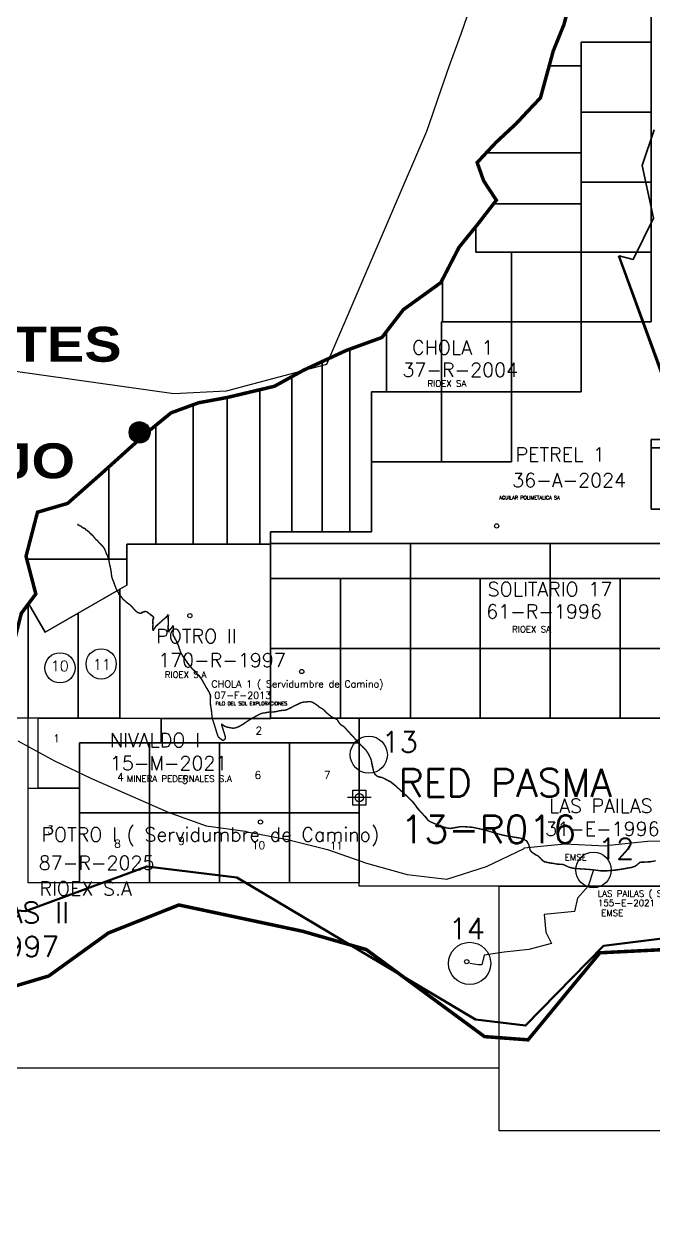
# Model space of a CAD drawing. Header units: metres. Extents: x -4406421 to 6012633, y 6449185 to 13337258.
# Drawn here: x 2442539 to 2451534, y 6853562 to 6870754 of the extents above; entities that cross this region are included whole.
import ezdxf

# ---------------------------------------------------------------- set-up
doc = ezdxf.new("R2010")
doc.units = ezdxf.units.M
doc.header["$LTSCALE"] = 20
doc.header["$MEASUREMENT"] = 0
doc.linetypes.add('CENTER', pattern=[2, 1.25, -0.25, 0.25, -0.25])
for name, color, linetype in [('LIMDEP', 9, 'CONTINUOUS'), ('LIMITES', 119, 'CONTINUOUS'), ('MANIFEST', 1, 'CONTINUOUS'), ('MANIFEST-TEMP', 3, 'CONTINUOUS'), ('MINAS', 76, 'CONTINUOUS'), ('P.A.S.M.A puntos', 241, 'CONTINUOUS'), ('SERVIDUMBRE', 44, 'CONTINUOUS')]:
    doc.layers.add(name, color=color, linetype=linetype)
doc.layers.add('TITULARES', color=7, linetype='CONTINUOUS', true_color=0x04fbc6)
doc.styles.add('ROMANS', font='romans.shx', dxfattribs={"oblique": 1.17516e-08, "height": 3})

msp = doc.modelspace()

# ---------------------------------------------------------------- hatches: boundary and pattern name
at = {"layer": 'MANIFEST-TEMP', "ltscale": 100}
h = msp.add_hatch(dxfattribs=at)
h.set_pattern_fill('ANSI31', style=0)
h.set_pattern_definition([(45, (-249.76356, 307.05361), (-0.0883883476483, 0.0883883476483), [])])
h.paths.add_polyline_path([(2444042, 6864913, 1), (2444342, 6864913, 1)])

# ---------------------------------------------------------------- linework, layer by layer
at = {"layer": 'LIMDEP', "linetype": 'Continuous'}
msp.add_lwpolyline([(2497152, 6855817), (2456777, 6880566), (2455265, 6880661), (2452583, 6881205, -0.062635), (2451246, 6876589, 0.02599), (2448294, 6869217), (2446867, 6865886), (2445428, 6865502), (2444682, 6865466), (2442072, 6865830)], format="xyb", dxfattribs=at)
msp.add_lwpolyline([(2442451, 6860501), (2442972, 6860215), (2443502, 6859963), (2444602, 6859480), (2445142, 6859283), (2445701, 6859208), (2445731, 6859197), (2446309, 6859089), (2446878, 6858947), (2447438, 6858750), (2448017, 6858587), (2448586, 6858523), (2449153, 6858702), (2449691, 6858960), (2449691, 6858971), (2450269, 6859029), (2450857, 6858998), (2450906, 6859009), (2451455, 6859067), (2452043, 6859069)], dxfattribs=at)
at = {"layer": 'LIMITES', "color": 0, "linetype": 'CENTER', "lineweight": 120, "ltscale": 1500, "const_width": 50, "flags": 128}
msp.add_lwpolyline([(2424952, 6792541), (2425040, 6793088), (2425230, 6793674), (2425697, 6793952), (2426234, 6794193), (2426423, 6794347), (2426432, 6794639), (2426163, 6794865), (2425982, 6795117), (2425780, 6795463), (2425775, 6795920), (2425866, 6796289), (2425937, 6796677), (2426291, 6796865), (2426497, 6797172), (2426477, 6797756), (2426431, 6798377), (2426431, 6798891), (2426531, 6799533), (2426463, 6799913), (2426162, 6800113), (2425823, 6800331), (2425328, 6800764), (2425145, 6801142), (2425153, 6801600), (2425123, 6801929), (2425149, 6802387), (2425248, 6802629), (2425493, 6802854), (2425443, 6803329), (2425446, 6803609), (2425486, 6803952), (2425716, 6804354), (2426258, 6804779), (2426725, 6805019), (2426956, 6805390), (2427093, 6805569), (2427325, 6805858), (2427168, 6806192), (2427024, 6806565), (2426848, 6806944), (2426839, 6807153), (2427246, 6807120), (2427682, 6807360), (2427799, 6807602), (2427757, 6807926), (2427670, 6808299), (2427532, 6808678), (2427450, 6809160), (2427617, 6809530), (2428003, 6809712), (2428411, 6809615), (2428870, 6809506), (2429108, 6809782), (2429243, 6810158), (2429467, 6810548), (2429621, 6810981), (2429877, 6811302), (2430159, 6811698), (2430348, 6812329), (2430400, 6812736), (2430542, 6813080), (2430816, 6813553), (2431046, 6814038), (2431130, 6814389), (2430963, 6815053), (2430893, 6815624), (2430926, 6816024), (2431029, 6816483), (2431163, 6816948), (2431554, 6817187), (2431889, 6817312), (2432153, 6817556), (2432353, 6817907), (2432877, 6818180), (2432748, 6818356), (2432264, 6818897), (2432052, 6819085), (2431850, 6819470), (2431642, 6819906), (2431435, 6820189), (2431077, 6820382), (2430775, 6820601), (2430359, 6820856), (2430066, 6820897), (2429718, 6820754), (2429460, 6820497), (2429082, 6820283), (2428700, 6820285), (2428432, 6820377), (2428232, 6820654), (2428104, 6821205), (2428430, 6821590), (2428901, 6822033), (2428999, 6822409), (2429133, 6822817), (2428976, 6823228), (2428738, 6823454), (2428746, 6823835), (2428855, 6824275), (2428711, 6824590), (2428669, 6824958), (2428492, 6825344), (2428462, 6825712), (2428573, 6826037), (2428802, 6826554), (2429020, 6826887), (2428876, 6827234), (2428826, 6827691), (2428731, 6828211), (2429004, 6828728), (2429228, 6829131), (2429356, 6829640), (2429379, 6829812), (2429861, 6830427), (2430338, 6830973), (2430725, 6831549), (2431126, 6832049), (2431494, 6832612), (2431705, 6833053), (2431960, 6833469), (2431621, 6833700), (2431375, 6834059), (2431281, 6834433), (2431369, 6835056), (2431386, 6835221), (2431573, 6835516), (2431845, 6836129), (2432238, 6836248), (2432663, 6836354), (2432957, 6836764), (2433357, 6837347), (2433707, 6837802), (2434086, 6838041), (2434435, 6838630), (2434529, 6839228), (2434498, 6839679), (2434529, 6840334), (2434408, 6840885), (2434460, 6841279), (2434499, 6841737), (2434744, 6841956), (2434873, 6842326), (2435071, 6842792), (2435385, 6843164), (2435494, 6843617), (2435858, 6843500), (2435992, 6843921), (2436120, 6844386), (2436137, 6844615), (2435757, 6844954), (2435519, 6845199), (2435235, 6845539), (2435036, 6845714), (2435140, 6846065), (2435144, 6846262), (2435007, 6846521), (2434972, 6846762), (2435519, 6847328), (2435669, 6847545), (2435277, 6847833), (2434988, 6848135), (2434728, 6848602), (2434959, 6849437), (2434923, 6849818), (2434881, 6850129), (2434453, 6850225), (2433987, 6850442), (2433710, 6850725), (2433593, 6850876), (2433774, 6851164), (2433910, 6851477), (2433850, 6851725), (2433891, 6852017), (2434077, 6852452), (2434181, 6852783), (2434453, 6852863), (2434712, 6853063), (2435011, 6853517), (2435377, 6853827), (2435770, 6853914), (2436341, 6854054), (2436645, 6854096), (2436994, 6854157), (2437342, 6854339), (2437453, 6854594), (2437615, 6854876), (2437702, 6855049), (2438048, 6855440), (2437987, 6855694), (2437707, 6855754), (2437313, 6855730), (2437130, 6856110), (2437068, 6856465), (2436918, 6856794), (2436687, 6857007), (2436386, 6857162), (2436138, 6857172), (2435938, 6857411), (2435999, 6857609), (2436418, 6858211), (2436540, 6858569), (2436275, 6858992), (2436353, 6859336), (2436598, 6859631), (2437028, 6859846), (2437407, 6860047), (2437837, 6860211), (2438151, 6860030), (2438478, 6859837), (2438714, 6859751), (2438916, 6859893), (2439137, 6860017), (2439357, 6860254), (2439821, 6860298), (2440318, 6860208), (2440719, 6860226), (2441169, 6860352), (2441799, 6860861), (2442181, 6861336), (2442379, 6861847), (2442500, 6862325), (2442707, 6862601), (2442567, 6863140), (2442731, 6863771), (2443162, 6863897), (2443665, 6864341), (2443980, 6864625), (2444301, 6864914), (2444641, 6865192), (2445034, 6865336), (2445440, 6865411), (2446119, 6865572), (2446542, 6865805), (2447150, 6866086), (2447657, 6866270), (2447964, 6866668), (2448500, 6867055), (2448761, 6867561), (2449031, 6867894), (2449294, 6868234), (2449112, 6868512), (2449020, 6868772), (2449290, 6869061), (2449580, 6869331), (2449724, 6869486), (2449925, 6869698), (2450108, 6870368), (2450263, 6870751), (2450354, 6871108), (2450714, 6871341), (2451046, 6871784), (2451130, 6872166), (2451060, 6872725), (2450914, 6873194), (2450827, 6873606), (2450720, 6874031), (2451001, 6874486), (2451020, 6874461), (2451720, 6875009), (2452150, 6875269), (2452375, 6875596), (2452522, 6876017), (2452580, 6876507), (2452965, 6876785), (2453336, 6877127), (2453402, 6877477), (2453313, 6877998), (2453289, 6878417), (2452962, 6878655), (2452653, 6878989), (2452470, 6879317), (2452416, 6879653), (2452461, 6880106), (2452699, 6880439), (2453021, 6880659), (2453489, 6880932), (2453841, 6881260), (2454219, 6881589), (2454519, 6882070), (2454826, 6882442), (2455000, 6882788), (2455301, 6883160), (2455722, 6883089), (2456101, 6882769), (2456586, 6882171), (2457102, 6881611), (2457524, 6881444), (2457987, 6880979), (2458580, 6880890), (2458988, 6880844), (2459337, 6880931), (2459722, 6880649), (2460033, 6880157), (2460390, 6879576), (2460756, 6879339), (2461142, 6878968), (2461431, 6878793), (2461765, 6879001), (2461998, 6879264), (2462236, 6879553), (2462460, 6879982), (2462526, 6880377), (2462559, 6880785), (2462541, 6881211), (2462639, 6881555), (2462832, 6881958), (2462587, 6882203), (2462472, 6882736), (2462595, 6883100), (2462798, 6883205), (2463141, 6883240), (2464092, 6883563), (2464547, 6883849), (2464837, 6884087), (2465445, 6884381), (2465607, 6884618), (2465992, 6884903), (2466404, 6885073), (2466860, 6885256), (2467305, 6885853), (2467869, 6886604), (2468031, 6886931), (2468141, 6887288), (2468360, 6887641), (2468528, 6887973), (2469000, 6888418), (2469339, 6888785), (2469981, 6889416), (2469971, 6889804), (2470181, 6890347), (2470384, 6890960), (2470408, 6891616), (2470153, 6892154), (2470291, 6892893), (2470419, 6893410), (2470646, 6894100), (2470736, 6894610), (2470954, 6895013), (2470606, 6895353), (2470601, 6895760), (2470958, 6896305), (2471608, 6896784), (2472118, 6897299), (2472761, 6897784), (2473167, 6897910), (2473637, 6898068), (2473903, 6898173), (2474177, 6898685), (2474162, 6898851), (2473820, 6899292), (2473649, 6899723), (2473533, 6900377), (2473613, 6901230), (2473843, 6901672), (2474146, 6902427), (2474787, 6902632), (2475196, 6903025), (2475193, 6903311), (2475296, 6904291), (2475479, 6904637), (2475791, 6905469), (2476176, 6905684), (2476769, 6905801), (2476741, 6906430), (2476832, 6907005), (2477298, 6907093), (2477745, 6906825), (2478251, 6906678), (2479129, 6907095), (2479838, 6907337), (2480622, 6907032), (2481424, 6907057), (2481904, 6906897), (2482065, 6906571), (2482815, 6906578), (2483189, 6907320), (2483642, 6907833), (2483792, 6908496), (2484715, 6909369), (2484729, 6910631), (2485045, 6911355), (2485827, 6912154), (2486927, 6913341), (2487989, 6914205), (2488092, 6915060), (2487497, 6916446), (2487465, 6916871), (2487173, 6917688), (2487801, 6918445), (2488312, 6918982), (2488910, 6919417), (2489332, 6920374), (2489024, 6920963), (2489145, 6921392), (2489646, 6921733), (2489591, 6922279), (2489864, 6922668), (2489884, 6923118), (2490178, 6923595), (2490251, 6924622), (2490742, 6925908), (2490831, 6926700), (2491238, 6927137), (2491363, 6928620), (2491558, 6930069), (2491622, 6930919), (2491783, 6931462), (2491535, 6932259), (2491761, 6932890), (2491842, 6933612), (2491346, 6934381), (2491720, 6934756), (2492713, 6935603), (2493667, 6935987), (2494925, 6936309), (2495544, 6936832), (2495544, 6936832), (2495652, 6937598), (2495875, 6938452), (2495859, 6939042), (2495355, 6939348), (2495101, 6939822), (2494611, 6939811), (2494452, 6940994), (2494580, 6941868), (2494637, 6942673), (2494730, 6943706), (2494914, 6944484), (2495035, 6945282), (2495079, 6946055)], dxfattribs=at)
at = {"layer": 'LIMITES', "linetype": 'CENTER', "ltscale": 1500, "const_width": 50, "flags": 128}
for points in [[(2444301, 6864914), (2444641, 6865192), (2445034, 6865336), (2445440, 6865411), (2446119, 6865572), (2446542, 6865805), (2447150, 6866086), (2447657, 6866270), (2447964, 6866668), (2448500, 6867055), (2448761, 6867561), (2449031, 6867894), (2449294, 6868234), (2449112, 6868512), (2449020, 6868772), (2449290, 6869061), (2449580, 6869331), (2449724, 6869486), (2449925, 6869698), (2450108, 6870368), (2450263, 6870751), (2450354, 6871108), (2450714, 6871341), (2451046, 6871784), (2451130, 6872166), (2451060, 6872725), (2450914, 6873194), (2450827, 6873606), (2450720, 6874031), (2451001, 6874486), (2451020, 6874461), (2451720, 6875009), (2452150, 6875269), (2452375, 6875596), (2452522, 6876017), (2452580, 6876507), (2452965, 6876785), (2453336, 6877127), (2453402, 6877477), (2453313, 6877998), (2453289, 6878417), (2452962, 6878655), (2452653, 6878989), (2452470, 6879317), (2452416, 6879653), (2452461, 6880106), (2452699, 6880439), (2453021, 6880659), (2453489, 6880932), (2453841, 6881260), (2454219, 6881589), (2454519, 6882070), (2454826, 6882442), (2455000, 6882788), (2455301, 6883160), (2455722, 6883089), (2456101, 6882769), (2456586, 6882171), (2457102, 6881611), (2457524, 6881444), (2457987, 6880979)], [(2436490, 6858395), (2437459, 6858060), (2438173, 6857823), (2438837, 6857300), (2439468, 6857089), (2440415, 6857044), (2441586, 6856747), (2442892, 6857137), (2443745, 6857752), (2444753, 6858153), (2446522, 6857777), (2447432, 6857516), (2449125, 6856270), (2449748, 6856224), (2450775, 6857469), (2452388, 6857549), (2453498, 6857074), (2454069, 6857072), (2454692, 6856238), (2454931, 6855636), (2455757, 6854797), (2456538, 6854084), (2457565, 6853475), (2458757, 6853851), (2459780, 6853782), (2460968, 6853911), (2462854, 6854063), (2464452, 6854512), (2466110, 6854612), (2467611, 6855295), (2468767, 6856204), (2469345, 6857161), (2470008, 6857756)]]:
    msp.add_lwpolyline(points, dxfattribs=at)
at = {"layer": 'LIMITES', "ltscale": 1500, "const_width": 50, "flags": 128}
msp.add_lwpolyline([(2442500, 6862325), (2442707, 6862601), (2442567, 6863140), (2442731, 6863771), (2443162, 6863897), (2443665, 6864341), (2443980, 6864625), (2444301, 6864914), (2444641, 6865192), (2445034, 6865336), (2445440, 6865411), (2446119, 6865572), (2446542, 6865805), (2447150, 6866086), (2447657, 6866270), (2447964, 6866668), (2448500, 6867055), (2448761, 6867561), (2449031, 6867894), (2449294, 6868234), (2449112, 6868512), (2449020, 6868772), (2449290, 6869061), (2449580, 6869331), (2449724, 6869486), (2449925, 6869698), (2450108, 6870368), (2450263, 6870751), (2450354, 6871108)], dxfattribs=at)
at = {"layer": 'MANIFEST', "ltscale": 100}
for points in [[(2451509, 6874809), (2453161, 6874809), (2453161, 6873792), (2451911, 6873792), (2451911, 6866792), (2453009, 6866802), (2453009, 6864809), (2451509, 6864809), (2451509, 6863815), (2455009, 6863815), (2455009, 6860823), (2454465, 6860823), (2454465, 6863323), (2446065, 6863323), (2446065, 6863492), (2447509, 6863492), (2447509, 6864492), (2449509, 6864492), (2449509, 6865492), (2450509, 6865492), (2450509, 6866492), (2451509, 6866492)], [(2451509, 6864692), (2456611, 6864692), (2456611, 6860823), (2455009, 6860823), (2455009, 6863815), (2451509, 6863815)]]:
    msp.add_lwpolyline(points, close=True, dxfattribs=at)
at = {"layer": 'MANIFEST', "color": 1, "ltscale": 100}
msp.add_lwpolyline([(2451509, 6864809), (2453009, 6864809), (2453009, 6866816), (2453277, 6866822), (2453277, 6866152), (2453311, 6866152), (2453311, 6864792), (2456511, 6864792), (2456511, 6866152), (2456611, 6866152), (2456611, 6865792), (2456611, 6864692), (2451509, 6864692)], close=True, dxfattribs=at)
at = {"layer": 'MANIFEST', "linetype": 'Continuous'}
for points in [[(2444009, 6862729), (2444009, 6863315), (2446063, 6863315), (2446065, 6860822), (2443911, 6860823), (2443911, 6862672), (2444009, 6862729)], [(2442596, 6860823), (2442205, 6860823), (2439334, 6857401), (2439334, 6855823), (2449334, 6855823), (2449334, 6858423), (2447334, 6858423), (2447334, 6858470), (2442596, 6858470)], [(2442596, 6860823), (2442205, 6860823), (2439334, 6857401), (2439334, 6855823), (2449334, 6855823), (2449334, 6858423), (2447334, 6858423), (2447334, 6858470), (2442596, 6858470)], [(2449334, 6858423), (2457257, 6858423), (2457257, 6855285), (2455911, 6855285), (2455911, 6854923), (2449334, 6854923)]]:
    msp.add_lwpolyline(points, close=True, dxfattribs=at)
msp.add_lwpolyline([(2442500, 6862325), (2442604, 6862464), (2442840, 6862054), (2443911, 6862672), (2443911, 6860823), (2442205, 6860823)], dxfattribs=at)
at = {"layer": 'MANIFEST'}
msp.add_lwpolyline([(2447334, 6858423), (2447334, 6860823), (2457334, 6860823), (2457334, 6858423), (2447334, 6858423)], dxfattribs=at)
at = {"layer": 'MANIFEST', "linetype": 'Continuous'}
msp.add_lwpolyline([(2448901, 6857342, -1), (2448841, 6857342, -1)], format="xyb", close=True, dxfattribs=at)
at = {"layer": 'MANIFEST', "ltscale": 100}
for centre in [(2449299, 6863575), (2445920, 6859339)]:
    msp.add_circle(centre, 30, dxfattribs=at)
at = {"layer": 'MANIFEST', "linetype": 'Continuous'}
for centre in [(2444911, 6862292), (2448871, 6857342)]:
    msp.add_circle(centre, 30, dxfattribs=at)
at = {"layer": 'MANIFEST'}
msp.add_circle((2446511, 6861492), 30, dxfattribs=at)
at = {"layer": 'MANIFEST-TEMP', "ltscale": 100}
for points in [[(2443314, 6862328), (2443911, 6862672), (2443911, 6860823), (2443314, 6860823)], [(2441257, 6860423), (2441799, 6860861), (2442181, 6861336), (2442379, 6861847), (2442500, 6862325), (2442597, 6862454), (2442597, 6860823), (2442205, 6860823), (2441257, 6859693)], [(2442597, 6862454), (2442604, 6862464), (2442840, 6862054), (2443314, 6862328), (2443314, 6860823), (2442597, 6860823)]]:
    msp.add_lwpolyline(points, close=True, dxfattribs=at)
at = {"layer": 'MANIFEST-TEMP', "color": 7, "ltscale": 100}
msp.add_circle((2444192, 6864913), 150, dxfattribs=at)
at = {"layer": 'MANIFEST-TEMP', "linetype": 'Continuous'}
for centre in [(2443053, 6861545), (2443642, 6861601)]:
    msp.add_circle(centre, 216, dxfattribs=at)
at = {"layer": 'MINAS', "ltscale": 100}
for points in [[(2450492, 6871197), (2451509, 6871197), (2451509, 6870492), (2450509, 6870492), (2450509, 6870156), (2450050, 6870156), (2450108, 6870368), (2450263, 6870751), (2450354, 6871108)], [(2450509, 6870492), (2451509, 6870492), (2451509, 6869492), (2450509, 6869492)], [(2450050, 6870156), (2450509, 6870156), (2450509, 6868911), (2449150, 6868911), (2449290, 6869061), (2449580, 6869331), (2449724, 6869486), (2449925, 6869698)], [(2450508, 6869492), (2451509, 6869492), (2451509, 6868492), (2450509, 6868492)], [(2449150, 6868911), (2450509, 6868911), (2450509, 6868182), (2449253, 6868182), (2449294, 6868234), (2449112, 6868512), (2449020, 6868772)], [(2450509, 6868492), (2451509, 6868492), (2451509, 6867492), (2450509, 6867492)], [(2449253, 6868182), (2450509, 6868182), (2450509, 6867492), (2449000, 6867492), (2449000, 6867856), (2449031, 6867894)], [(2449000, 6867856), (2449000, 6867492), (2449509, 6867492), (2449509, 6866492), (2448522, 6866492), (2448522, 6867098), (2448761, 6867561)], [(2449509, 6867492), (2450509, 6867492), (2450509, 6866492), (2449509, 6866492)], [(2450509, 6867492), (2451509, 6867492), (2451509, 6866492), (2450509, 6866492)], [(2447725, 6866358), (2447964, 6866668), (2448500, 6867055), (2448522, 6867098), (2448522, 6866492), (2448509, 6866492), (2448509, 6865492), (2447725, 6865492)], [(2448509, 6866492), (2449509, 6866492), (2449509, 6865492), (2448509, 6865492)], [(2449509, 6866492), (2450509, 6866492), (2450509, 6865492), (2449509, 6865492)], [(2447197, 6866103), (2447657, 6866270), (2447675, 6866294), (2447703, 6866329), (2447725, 6866358), (2447725, 6865492), (2447509, 6865492), (2447509, 6863492), (2447197, 6863492)], [(2446801, 6865925), (2447150, 6866086), (2447197, 6866103), (2447197, 6863492), (2446801, 6863492)], [(2446371, 6865711), (2446542, 6865805), (2446801, 6865925), (2446801, 6863492), (2446371, 6863492)], [(2445910, 6865522), (2446119, 6865572), (2446371, 6865711), (2446371, 6863492), (2446065, 6863492), (2446065, 6863315), (2445910, 6863315)], [(2445445, 6865412), (2445879, 6865515), (2445910, 6865522), (2445910, 6863315), (2445445, 6863315)], [(2444957, 6865308), (2445034, 6865336), (2445445, 6865412), (2445445, 6863315), (2444957, 6863315)], [(2447509, 6865492), (2448509, 6865492), (2448509, 6864492), (2447509, 6864492)], [(2448509, 6865492), (2449509, 6865492), (2449509, 6864492), (2448509, 6864492)], [(2444424, 6865015), (2444527, 6865098), (2444641, 6865192), (2444957, 6865308), (2444957, 6863315), (2444424, 6863315)], [(2443752, 6864420), (2443980, 6864625), (2444301, 6864914), (2444424, 6865015), (2444424, 6863315), (2444009, 6863315), (2444009, 6863099), (2443752, 6863099)], [(2442577, 6863099), (2442567, 6863140), (2442731, 6863771), (2443162, 6863897), (2443665, 6864341), (2443752, 6864420), (2443752, 6863099)], [(2448065, 6862823), (2446065, 6862823), (2446065, 6863323), (2448065, 6863323)], [(2450065, 6862823), (2448065, 6862823), (2448065, 6863323), (2450065, 6863323)], [(2452065, 6862823), (2450065, 6862823), (2450065, 6863323), (2452065, 6863323)], [(2442577, 6863099), (2444009, 6863099), (2444009, 6862729), (2442840, 6862054), (2442604, 6862464), (2442707, 6862601)], [(2446065, 6861823), (2446065, 6862823), (2447065, 6862823), (2447065, 6861823)], [(2447065, 6861823), (2447065, 6862823), (2448065, 6862823), (2448065, 6861823)], [(2448065, 6861823), (2448065, 6862823), (2449065, 6862823), (2449065, 6861823)], [(2449065, 6861823), (2449065, 6862823), (2450065, 6862823), (2450065, 6861823)], [(2450065, 6861823), (2450065, 6862823), (2451065, 6862823), (2451065, 6861823)], [(2451065, 6861823), (2451065, 6862823), (2452065, 6862823), (2452065, 6861823)], [(2446065, 6860823), (2446065, 6861823), (2447065, 6861823), (2447065, 6860823)], [(2447065, 6860823), (2447065, 6861823), (2448065, 6861823), (2448065, 6860823)], [(2448065, 6860823), (2448065, 6861823), (2449065, 6861823), (2449065, 6860823)], [(2449065, 6860823), (2449065, 6861823), (2450065, 6861823), (2450065, 6860823)], [(2450065, 6860823), (2450065, 6861823), (2451065, 6861823), (2451065, 6860823)], [(2451065, 6860823), (2451065, 6861823), (2452065, 6861823), (2452065, 6860823)], [(2442743, 6860823), (2444499, 6860822), (2444499, 6860470), (2443334, 6860470), (2443334, 6859825), (2442743, 6859825)], [(2444499, 6860822), (2446065, 6860822), (2446065, 6860823), (2447334, 6860823), (2447334, 6860470), (2444499, 6860470)], [(2443334, 6860470), (2444334, 6860470), (2444334, 6859470), (2443334, 6859470)], [(2444334, 6860470), (2445334, 6860470), (2445334, 6859470), (2444334, 6859470)], [(2445334, 6860470), (2446334, 6860470), (2446334, 6859470), (2445334, 6859470)], [(2446334, 6860470), (2447334, 6860470), (2447334, 6859470), (2446334, 6859470)], [(2442596, 6859825), (2443334, 6859825), (2443334, 6858470), (2442596, 6858470)], [(2443334, 6859470), (2444334, 6859470), (2444334, 6858470), (2443334, 6858470)], [(2444334, 6859470), (2445334, 6859470), (2445334, 6858470), (2444334, 6858470)], [(2445334, 6859470), (2446334, 6859470), (2446334, 6858470), (2445334, 6858470)], [(2446334, 6859470), (2447334, 6859470), (2447334, 6858470), (2446334, 6858470)]]:
    msp.add_lwpolyline(points, close=True, dxfattribs=at)
at = {"layer": 'P.A.S.M.A puntos', "ltscale": 100}
for p, q in [((2447333, 6859856), (2447333, 6859519)), ((2447333, 6859856), (2447333, 6859519)), ((2447502, 6859688), (2447164, 6859688)), ((2447502, 6859688), (2447164, 6859688))]:
    msp.add_line(p, q, dxfattribs=at)
msp.add_lwpolyline([(2447240, 6859794), (2447426, 6859794), (2447426, 6859581), (2447240, 6859581)], close=True, dxfattribs=at)
msp.add_lwpolyline([(2447240, 6859794), (2447426, 6859794), (2447426, 6859581), (2447240, 6859581)], close=True, dxfattribs=at)
msp.add_circle((2447333, 6859688), 60, dxfattribs=at)
msp.add_circle((2447333, 6859688), 60, dxfattribs=at)
at = {"layer": 'SERVIDUMBRE', "color": 42, "lineweight": 30, "ltscale": 100}
msp.add_lwpolyline([(2452061, 6864703), (2451053, 6867439), (2451253, 6867386), (2451544, 6867978), (2451381, 6868729), (2451553, 6869240)], dxfattribs=at)
at = {"layer": 'SERVIDUMBRE', "color": 42, "lineweight": 40, "ltscale": 100}
msp.add_lwpolyline([(2452127, 6864443), (2451046, 6867437)], dxfattribs=at)
at = {"layer": 'SERVIDUMBRE', "linetype": 'Continuous', "const_width": 20}
msp.add_lwpolyline([(2443303, 6863597), (2443304, 6863597), (2443303, 6863594), (2443312, 6863589), (2443326, 6863585), (2443330, 6863579), (2443347, 6863574), (2443358, 6863568), (2443365, 6863558), (2443374, 6863553), (2443392, 6863542), (2443396, 6863545), (2443416, 6863532), (2443426, 6863519), (2443434, 6863513), (2443443, 6863512), (2443449, 6863500), (2443461, 6863497), (2443480, 6863472), (2443488, 6863464), (2443503, 6863457), (2443502, 6863450), (2443511, 6863449), (2443558, 6863392), (2443566, 6863384), (2443581, 6863370), (2443596, 6863358), (2443603, 6863346), (2443660, 6863290), (2443659, 6863286), (2443667, 6863282), (2443690, 6863246), (2443692, 6863238), (2443698, 6863227), (2443709, 6863199), (2443713, 6863187), (2443716, 6863179), (2443724, 6863162), (2443729, 6863153), (2443738, 6863133), (2443740, 6863125), (2443743, 6863116), (2443750, 6863092), (2443752, 6863085), (2443752, 6863082), (2443752, 6863077), (2443754, 6863075), (2443759, 6863047), (2443759, 6863042), (2443762, 6863028), (2443764, 6863020), (2443771, 6862990), (2443771, 6862987), (2443778, 6862959), (2443781, 6862940), (2443785, 6862916), (2443786, 6862903), (2443787, 6862895), (2443788, 6862884), (2443795, 6862841), (2443802, 6862816), (2443825, 6862764), (2443832, 6862737), (2443849, 6862697), (2443857, 6862672), (2443891, 6862615), (2443893, 6862604), (2443903, 6862585), (2443909, 6862585), (2443946, 6862540), (2443948, 6862531), (2443995, 6862494), (2444004, 6862482), (2444056, 6862445), (2444062, 6862436), (2444071, 6862430), (2444078, 6862422), (2444093, 6862406), (2444108, 6862388), (2444115, 6862380), (2444125, 6862372), (2444132, 6862364), (2444140, 6862356), (2444148, 6862349), (2444165, 6862336), (2444185, 6862331), (2444193, 6862325), (2444212, 6862326), (2444222, 6862337), (2444230, 6862333), (2444242, 6862346), (2444256, 6862345), (2444266, 6862353), (2444291, 6862347), (2444297, 6862346), (2444306, 6862338), (2444329, 6862320), (2444341, 6862311), (2444351, 6862303), (2444353, 6862303), (2444356, 6862299), (2444359, 6862300), (2444364, 6862296), (2444365, 6862292), (2444369, 6862292), (2444375, 6862285), (2444379, 6862284), (2444380, 6862282), (2444386, 6862275), (2444388, 6862274), (2444392, 6862265), (2444388, 6862258), (2444392, 6862253), (2444388, 6862241), (2444383, 6862240), (2444381, 6862234), (2444383, 6862222), (2444379, 6862213), (2444382, 6862206), (2444380, 6862200), (2444382, 6862188), (2444380, 6862185), (2444382, 6862180), (2444381, 6862178), (2444382, 6862163), (2444381, 6862150), (2444382, 6862145), (2444381, 6862144), (2444381, 6862129), (2444380, 6862120), (2444379, 6862105), (2444377, 6862103), (2444377, 6862098), (2444377, 6862094), (2444377, 6862093), (2444377, 6862089), (2444381, 6862088), (2444387, 6862084), (2444388, 6862089), (2444392, 6862090), (2444394, 6862094), (2444398, 6862101), (2444411, 6862118), (2444419, 6862132), (2444421, 6862132), (2444429, 6862144), (2444433, 6862145), (2444436, 6862151), (2444443, 6862158), (2444446, 6862157), (2444447, 6862162), (2444452, 6862163), (2444455, 6862168), (2444463, 6862174), (2444465, 6862173), (2444471, 6862181), (2444474, 6862184), (2444479, 6862185), (2444481, 6862190), (2444488, 6862196), (2444491, 6862198), (2444495, 6862203), (2444498, 6862204), (2444501, 6862209), (2444510, 6862216), (2444511, 6862218), (2444516, 6862222), (2444518, 6862224), (2444522, 6862228), (2444525, 6862230), (2444532, 6862236), (2444534, 6862238), (2444535, 6862239), (2444540, 6862242), (2444542, 6862244), (2444549, 6862249), (2444552, 6862251), (2444556, 6862255), (2444562, 6862260), (2444563, 6862261), (2444569, 6862266), (2444568, 6862267), (2444573, 6862272), (2444580, 6862280), (2444583, 6862282), (2444585, 6862286), (2444586, 6862288), (2444590, 6862292), (2444593, 6862296), (2444593, 6862298), (2444596, 6862299), (2444596, 6862301), (2444604, 6862296), (2444606, 6862296), (2444606, 6862289), (2444601, 6862284), (2444600, 6862276), (2444602, 6862272), (2444599, 6862264), (2444602, 6862257), (2444600, 6862254), (2444600, 6862244), (2444602, 6862241), (2444600, 6862229), (2444602, 6862225), (2444601, 6862220), (2444601, 6862210), (2444602, 6862208), (2444601, 6862205), (2444602, 6862200), (2444601, 6862187), (2444601, 6862184), (2444602, 6862178), (2444601, 6862167), (2444602, 6862164), (2444600, 6862150), (2444602, 6862146), (2444599, 6862142), (2444601, 6862141), (2444599, 6862133), (2444599, 6862125), (2444600, 6862114), (2444598, 6862108), (2444600, 6862105), (2444600, 6862095), (2444597, 6862093), (2444597, 6862085), (2444599, 6862082), (2444598, 6862074), (2444596, 6862073), (2444598, 6862070), (2444596, 6862068), (2444605, 6862063), (2444610, 6862062), (2444610, 6862069), (2444614, 6862069), (2444617, 6862083), (2444621, 6862083), (2444625, 6862093), (2444633, 6862096), (2444635, 6862099), (2444635, 6862102), (2444643, 6862111), (2444644, 6862112), (2444644, 6862113), (2444648, 6862117), (2444651, 6862122), (2444653, 6862124), (2444655, 6862126), (2444661, 6862135), (2444663, 6862135), (2444665, 6862141), (2444668, 6862141), (2444668, 6862142), (2444672, 6862142), (2444674, 6862141), (2444675, 6862138), (2444675, 6862135), (2444676, 6862133), (2444674, 6862127), (2444673, 6862122), (2444673, 6862113), (2444672, 6862111), (2444673, 6862108), (2444673, 6862088), (2444672, 6862084), (2444672, 6862077), (2444672, 6862076), (2444671, 6862060), (2444671, 6862057), (2444670, 6862044), (2444669, 6862034), (2444668, 6862026), (2444668, 6862017), (2444672, 6862018), (2444678, 6862003), (2444677, 6861995), (2444688, 6861987), (2444697, 6861972), (2444693, 6861967), (2444695, 6861963), (2444703, 6861949), (2444717, 6861933), (2444723, 6861912), (2444727, 6861908), (2444734, 6861892), (2444736, 6861885), (2444743, 6861874), (2444745, 6861865), (2444750, 6861853), (2444750, 6861850), (2444753, 6861843), (2444755, 6861834), (2444760, 6861822), (2444763, 6861809), (2444768, 6861802), (2444770, 6861792), (2444777, 6861773), (2444784, 6861754), (2444788, 6861744), (2444791, 6861744), (2444798, 6861735), (2444799, 6861728), (2444811, 6861715), (2444810, 6861711), (2444817, 6861705), (2444821, 6861694), (2444826, 6861686), (2444831, 6861685), (2444844, 6861667), (2444844, 6861662), (2444849, 6861654), (2444855, 6861649), (2444861, 6861640), (2444860, 6861638), (2444870, 6861623), (2444873, 6861624), (2444875, 6861615), (2444880, 6861608), (2444884, 6861609), (2444889, 6861602), (2444892, 6861594), (2444895, 6861594), (2444899, 6861584), (2444907, 6861580), (2444914, 6861572), (2444914, 6861566), (2444926, 6861554), (2444939, 6861539), (2444947, 6861531), (2444960, 6861515), (2444973, 6861509), (2444974, 6861500), (2444987, 6861494), (2444994, 6861487), (2444996, 6861479), (2445006, 6861471), (2445009, 6861464), (2445024, 6861450), (2445032, 6861442), (2445043, 6861433), (2445048, 6861424), (2445056, 6861416), (2445062, 6861407), (2445074, 6861388), (2445077, 6861384), (2445086, 6861370), (2445089, 6861365), (2445095, 6861354), (2445097, 6861350), (2445102, 6861341), (2445106, 6861334), (2445113, 6861322), (2445117, 6861314), (2445118, 6861313), (2445123, 6861304), (2445127, 6861296), (2445132, 6861287), (2445137, 6861277), (2445142, 6861267), (2445148, 6861261), (2445154, 6861249), (2445159, 6861245), (2445165, 6861231), (2445169, 6861228), (2445174, 6861220), (2445175, 6861214), (2445180, 6861206), (2445183, 6861204), (2445188, 6861192), (2445190, 6861190), (2445192, 6861181), (2445194, 6861172), (2445196, 6861169), (2445201, 6861168), (2445204, 6861160), (2445206, 6861143), (2445206, 6861134), (2445205, 6861116), (2445204, 6861097), (2445204, 6861088), (2445203, 6861070), (2445202, 6861061), (2445203, 6861052), (2445203, 6861042), (2445204, 6861033), (2445205, 6861023), (2445208, 6861001), (2445212, 6860979), (2445215, 6860957), (2445217, 6860946), (2445220, 6860926), (2445221, 6860905), (2445224, 6860883), (2445225, 6860873), (2445228, 6860843), (2445234, 6860813), (2445237, 6860802), (2445262, 6860726), (2445269, 6860703), (2445276, 6860679), (2445280, 6860668), (2445307, 6860580), (2445315, 6860562), (2445326, 6860548), (2445367, 6860515), (2445374, 6860510), (2445392, 6860507), (2445415, 6860528), (2445418, 6860540), (2445419, 6860552), (2445414, 6860570), (2445406, 6860599), (2445397, 6860627), (2445394, 6860639), (2445392, 6860643), (2445383, 6860674), (2445377, 6860693), (2445367, 6860720), (2445365, 6860725), (2445365, 6860737), (2445373, 6860737), (2445373, 6860737), (2445378, 6860732), (2445392, 6860721), (2445402, 6860714), (2445409, 6860710), (2445425, 6860703), (2445434, 6860699), (2445443, 6860697), (2445452, 6860695), (2445461, 6860693), (2445481, 6860690), (2445491, 6860688), (2445501, 6860686), (2445512, 6860684), (2445522, 6860682), (2445533, 6860681), (2445555, 6860685), (2445567, 6860688), (2445601, 6860699), (2445612, 6860705), (2445623, 6860711), (2445645, 6860724), (2445669, 6860737), (2445691, 6860752), (2445701, 6860759), (2445722, 6860774), (2445763, 6860801), (2445773, 6860807), (2445792, 6860818), (2445812, 6860830), (2445831, 6860840), (2445875, 6860864), (2445882, 6860868), (2445889, 6860871), (2445904, 6860879), (2445912, 6860883), (2445928, 6860889), (2445943, 6860895), (2445958, 6860898), (2445974, 6860898), (2445995, 6860903), (2446009, 6860906), (2446035, 6860911), (2446054, 6860913), (2446074, 6860914), (2446074, 6860914), (2446084, 6860914), (2446104, 6860914), (2446122, 6860916), (2446139, 6860919), (2446147, 6860920), (2446165, 6860924), (2446194, 6860932), (2446225, 6860935), (2446254, 6860937), (2446282, 6860941), (2446290, 6860944), (2446298, 6860947), (2446316, 6860956), (2446335, 6860964), (2446353, 6860973), (2446362, 6860978), (2446379, 6860987), (2446396, 6860996), (2446414, 6861005), (2446432, 6861013), (2446480, 6861037), (2446499, 6861045), (2446534, 6861055), (2446545, 6861056), (2446550, 6861056), (2446581, 6861058), (2446596, 6861060), (2446622, 6861063), (2446655, 6861057), (2446669, 6861049), (2446691, 6861036), (2446705, 6861028), (2446720, 6861018), (2446727, 6861013), (2446741, 6861002), (2446754, 6860990), (2446768, 6860980), (2446774, 6860976), (2446788, 6860968), (2446803, 6860960), (2446825, 6860945), (2446849, 6860920), (2446855, 6860913), (2446895, 6860877), (2446909, 6860865), (2446923, 6860855), (2446946, 6860840), (2446961, 6860831), (2446977, 6860825), (2447000, 6860814), (2447014, 6860806), (2447025, 6860793), (2447034, 6860776), (2447038, 6860768), (2447072, 6860728), (2447090, 6860718), (2447108, 6860708), (2447121, 6860696), (2447128, 6860689), (2447171, 6860641), (2447201, 6860608), (2447237, 6860568), (2447260, 6860545), (2447289, 6860513), (2447295, 6860505), (2447324, 6860473), (2447339, 6860458), (2447355, 6860443), (2447395, 6860404), (2447403, 6860396), (2447426, 6860371), (2447466, 6860312), (2447486, 6860270), (2447496, 6860249), (2447504, 6860227), (2447514, 6860171), (2447516, 6860159), (2447539, 6860064), (2447542, 6860052), (2447558, 6860023), (2447573, 6860009), (2447589, 6859996), (2447608, 6859988), (2447629, 6859983), (2447660, 6859975), (2447670, 6859972), (2447725, 6859945), (2447743, 6859936), (2447762, 6859926), (2447790, 6859910), (2447841, 6859868), (2447849, 6859862), (2447905, 6859809), (2447957, 6859763), (2448026, 6859700), (2448090, 6859637), (2448138, 6859575), (2448156, 6859547), (2448190, 6859507), (2448243, 6859452), (2448270, 6859422), (2448303, 6859382), (2448321, 6859363), (2448353, 6859342), (2448413, 6859315), (2448459, 6859298), (2448492, 6859284), (2448536, 6859270), (2448568, 6859260), (2448590, 6859254), (2448600, 6859252), (2448611, 6859251), (2448634, 6859249), (2448667, 6859253), (2448689, 6859257), (2448722, 6859263), (2448766, 6859270), (2448800, 6859274), (2448854, 6859271), (2448921, 6859268), (2448967, 6859261), (2449056, 6859242), (2449118, 6859228), (2449186, 6859209), (2449242, 6859192), (2449299, 6859175), (2449385, 6859153), (2449435, 6859142), (2449528, 6859127), (2449608, 6859113), (2449616, 6859113), (2449642, 6859108), (2449687, 6859091), (2449719, 6859073), (2449733, 6859058), (2449760, 6859013), (2449765, 6858982), (2449780, 6858934), (2449794, 6858918), (2449817, 6858897), (2449861, 6858869), (2449895, 6858853), (2449942, 6858802), (2449957, 6858788), (2449985, 6858772), (2450026, 6858761), (2450075, 6858753), (2450096, 6858750), (2450116, 6858746), (2450165, 6858737), (2450232, 6858735), (2450251, 6858731), (2450303, 6858708), (2450325, 6858697), (2450349, 6858689), (2450387, 6858681), (2450414, 6858677), (2450454, 6858673), (2450517, 6858668), (2450620, 6858662), (2450684, 6858655), (2450762, 6858645), (2450784, 6858643), (2450878, 6858643), (2450951, 6858648), (2450999, 6858653), (2451095, 6858667), (2451228, 6858691), (2451283, 6858708), (2451327, 6858745), (2451343, 6858760), (2451370, 6858767), (2451412, 6858766), (2451494, 6858772), (2451518, 6858775), (2451541, 6858778), (2451573, 6858786)], dxfattribs=at)
at = {"layer": 'SERVIDUMBRE', "ltscale": 100}
for points in [[(2447470, 6860302), (2447486, 6860270), (2447496, 6860249), (2447504, 6860227), (2447514, 6860171), (2447516, 6860159), (2447539, 6860064), (2447542, 6860052), (2447558, 6860023), (2447573, 6860009), (2447589, 6859996), (2447608, 6859988), (2447629, 6859983), (2447660, 6859975), (2447670, 6859972), (2447725, 6859945), (2447743, 6859936), (2447762, 6859926), (2447790, 6859910), (2447841, 6859868), (2447849, 6859862), (2447905, 6859809), (2447957, 6859763), (2448026, 6859700), (2448090, 6859637), (2448138, 6859575), (2448156, 6859547), (2448190, 6859507), (2448243, 6859452), (2448270, 6859422), (2448303, 6859382), (2448321, 6859363), (2448353, 6859342), (2448413, 6859315), (2448459, 6859298), (2448492, 6859284), (2448536, 6859270), (2448568, 6859260), (2448590, 6859254), (2448600, 6859252), (2448611, 6859251), (2448634, 6859249), (2448667, 6859253), (2448689, 6859257), (2448722, 6859263), (2448766, 6859270), (2448800, 6859274), (2448854, 6859271), (2448921, 6859268), (2448967, 6859261), (2449056, 6859242), (2449118, 6859228), (2449186, 6859209), (2449242, 6859192), (2449299, 6859175), (2449385, 6859153), (2449435, 6859142), (2449528, 6859127), (2449608, 6859113), (2449616, 6859113), (2449642, 6859108), (2449687, 6859091), (2449719, 6859073), (2449733, 6859058), (2449760, 6859013), (2449765, 6858982), (2449780, 6858934), (2449794, 6858918), (2449817, 6858897), (2449861, 6858869), (2449895, 6858853), (2449942, 6858802), (2449957, 6858788), (2449985, 6858772), (2450026, 6858761), (2450075, 6858753), (2450096, 6858750), (2450116, 6858746), (2450165, 6858737), (2450232, 6858735), (2450251, 6858731), (2450303, 6858708), (2450325, 6858697), (2450349, 6858689), (2450387, 6858681), (2450414, 6858677), (2450454, 6858673), (2450517, 6858668), (2450620, 6858662), (2450684, 6858655), (2450762, 6858645), (2450784, 6858643), (2450878, 6858643), (2450951, 6858648), (2450999, 6858653), (2451095, 6858667), (2451228, 6858691), (2451283, 6858708), (2451327, 6858745), (2451343, 6858760), (2451370, 6858767), (2451412, 6858766), (2451494, 6858772), (2451518, 6858775), (2451541, 6858778)], [(2450684, 6858655), (2450606, 6858423), (2450456, 6858251), (2450413, 6858060), (2449978, 6858017), (2450003, 6857764), (2450084, 6857604), (2449757, 6857516), (2449404, 6857476), (2449119, 6857437), (2449086, 6857297), (2449039, 6857297), (2448913, 6857317)]]:
    msp.add_lwpolyline(points, dxfattribs=at)
at = {"layer": 'SERVIDUMBRE', "lineweight": 40, "ltscale": 100}
msp.add_lwpolyline([(2465129, 6855120), (2462364, 6854115), (2458601, 6853977), (2457403, 6854793), (2457074, 6854728), (2456099, 6855533), (2455739, 6855573), (2454209, 6857521), (2453162, 6857479), (2452240, 6857746), (2450825, 6857567), (2449713, 6856428), (2448994, 6856516), (2445581, 6858546), (2444297, 6858704), (2442558, 6858064), (2440512, 6858216)], dxfattribs=at)
at = {"layer": 'SERVIDUMBRE', "color": 0, "ltscale": 100}
for centre, radius in [((2447470, 6860302), 265), ((2450683, 6858654), 254), ((2448912, 6857317), 302)]:
    msp.add_circle(centre, radius, dxfattribs=at)

# ---------------------------------------------------------------- texts
at = {"layer": 'MANIFEST', "linetype": 'Continuous', "style": 'ROMANS', "oblique": 0}
for s, height, p in [('PETREL 1', 200, (2449569, 6864497)), ('36-A-2024', 200, (2449521, 6864128)), ('LAS PAILAS', 200, (2450047, 6859472)), ('LAS PAILAS', 200, (2450047, 6859472)), ('31-E-1996', 200, (2449992, 6859142)), ('LAS PAILAS II', 300, (2440549, 6857894)), ('84-O-1997', 300, (2440549, 6857409))]:
    msp.add_text(s, height=height, dxfattribs=at).set_placement(p)
msp.add_text('POTRO II', height=200, rotation=0, dxfattribs=at).set_placement((2444428, 6861900))
at = {"layer": 'MANIFEST', "linetype": 'Continuous', "insert": (2444457, 6861753), "char_height": 200, "width": 1285.93, "attachment_point": 1, "rotation": 0, "style": 'ROMANS'}
msp.add_mtext('170-R-1997', dxfattribs=at)
at = {"layer": 'MANIFEST-TEMP', "linetype": 'Continuous', "style": 'ROMANS', "oblique": 0}
for s, p in [('10', (2442921, 6861496)), ('11', (2443523, 6861518))]:
    msp.add_text(s, height=150, dxfattribs=at).set_placement(p)
at = {"layer": 'MANIFEST-TEMP', "color": 2, "ltscale": 100, "insert": (2439314, 6866423), "char_height": 500, "width": 3602.76, "attachment_point": 1, "style": 'ROMANS'}
msp.add_mtext('\\fArial Black|b0|i0|c0|p34;NACIENTES DEL BERMEJO', dxfattribs=at)
at = {"layer": 'MINAS', "linetype": 'Continuous', "style": 'ROMANS'}
for s, p in [(' CHOLA 1', (2447951, 6866029)), ('37-R-2004', (2447951, 6865706))]:
    msp.add_text(s, height=200, dxfattribs=at).set_placement(p)
at = {"layer": 'MINAS', "style": 'ROMANS'}
for s, p in [('SOLITARIO 17', (2449169, 6862572)), ('61-R-1996', (2449150, 6862251))]:
    msp.add_text(s, height=200, dxfattribs=at).set_placement(p)
at = {"layer": 'MINAS', "linetype": 'Continuous', "style": 'ROMANS', "oblique": 0}
for s, height, p in [('2', 110, (2445851, 6860593)), ('1', 110, (2442957, 6860480)), ('NIVALDO I', 200, (2443767, 6860412)), ('15-M-2021', 200, (2443767, 6860082)), ('4', 110, (2443872, 6859926)), ('6', 110, (2445836, 6859956)), ('7', 110, (2446826, 6859956)), ('5', 110, (2444794, 6859888)), ('3', 110, (2442868, 6859177)), ('8', 110, (2443827, 6858974)), ('9', 110, (2444742, 6859012)), ('10', 110, (2445799, 6858952)), ('11', 110, (2446911, 6858948))]:
    msp.add_text(s, height=height, dxfattribs=at).set_placement(p)
at = {"layer": 'P.A.S.M.A puntos', "linetype": 'Continuous', "style": 'ROMANS', "oblique": 0}
for s, p in [('RED PASMA', (2447895, 6859701)), ('RED PASMA', (2447895, 6859701)), ('13-R016', (2447921, 6859035)), ('13-R016', (2447921, 6859035))]:
    msp.add_text(s, height=400, dxfattribs=at).set_placement(p)
at = {"layer": 'SERVIDUMBRE', "linetype": 'Continuous', "style": 'ROMANS', "oblique": 0}
for s, height, p in [('CHOLA 1 ( Servidumbre de Camino)', 100, (2445219, 6861262)), ('07-F-2013', 100, (2445259, 6861101)), ('FILO DEL SOL EXPLORACIONES', 50, (2445276, 6861009)), ('POTRO I ( Servidumbre de Camino)', 200, (2442786, 6859062)), ('87-R-2025', 200, (2442749, 6858657)), ('RIOEX S.A', 200, (2442759, 6858289)), ('LAS PAILAS ( Servidumbre de Camino)', 90, (2450743, 6858271)), ('155-E-2021', 90, (2450748, 6858137)), ('EMSE', 90, (2450793, 6857993))]:
    msp.add_text(s, height=height, dxfattribs=at).set_placement(p)
at = {"layer": 'SERVIDUMBRE', "color": 0, "linetype": 'Continuous', "style": 'ROMANS', "oblique": 0}
for s, p in [('13', (2447655, 6860335)), ('12', (2450751, 6858808)), ('14', (2448616, 6857664))]:
    msp.add_text(s, height=300, dxfattribs=at).set_placement(p)
at = {"layer": 'TITULARES', "color": 160, "linetype": 'Continuous', "style": 'ROMANS'}
for s, height, p in [('RIOEX SA', 90, (2448309, 6865567)), ('AGUILAR POLIMETALICA SA', 50, (2449336, 6863955)), ('RIOEX SA', 90, (2449520, 6862052)), ('RIOEX S.A', 90, (2444552, 6861402)), ('MINERA PEDERNALES S.A', 90, (2444010, 6859913)), ('EMSE', 90, (2450272, 6858788))]:
    msp.add_text(s, height=height, dxfattribs=at).set_placement(p)

doc.saveas('drawing.dxf')
